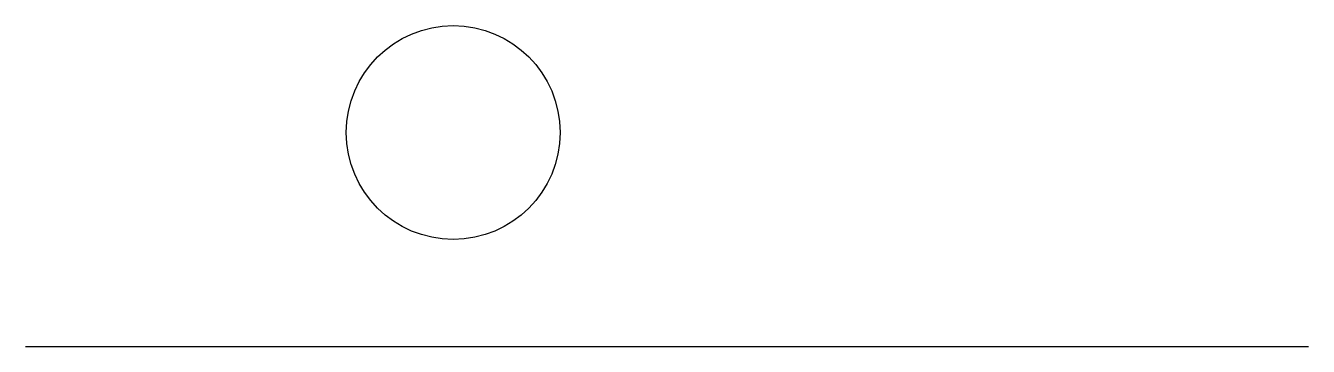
# Model space of a CAD drawing. Units: millimetres on the paper. Extents: x 10 to 70, y 20 to 35.
import ezdxf

# ---------------------------------------------------------------- set-up
doc = ezdxf.new("R2010")
doc.units = ezdxf.units.MM
doc.layers.add('0-0_0', color=4, linetype='Continuous')

msp = doc.modelspace()

# ---------------------------------------------------------------- linework, layer by layer
at = {"layer": '0-0_0'}
msp.add_lwpolyline([(10, 20), (40, 20), (70, 20)], dxfattribs=at)
msp.add_circle((30, 30), 5, dxfattribs=at)

doc.saveas('drawing.dxf')
